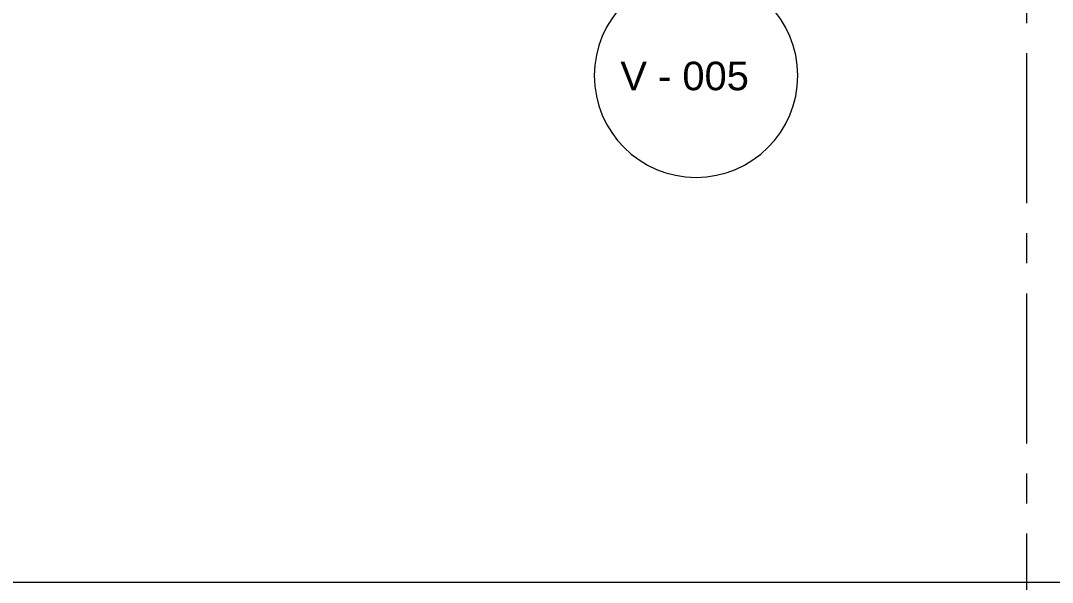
# Model space of a CAD drawing. Header units: inches. Extents: x -38 to 5698, y -33 to 92.
# Drawn here: x 126.47 to 129.905, y 27.388 to 29.258 of the extents above; entities that cross this region are included whole.
import ezdxf

# ---------------------------------------------------------------- set-up
doc = ezdxf.new("R2010")
doc.units = ezdxf.units.IN
doc.header["$MEASUREMENT"] = 0
doc.linetypes.add('Punto & Raya', pattern=[0.65, 0.5, -0.075, 0, -0.075])
for name, color, linetype in [('02 _ ARQ _ ALB _ Ejes Generales', 7, 'Continuous'), ('02 _ ARQ _ ALB _ Muros Interiores', 7, 'Continuous'), ('Interior - Escaleras & Barandillas', 7, 'Continuous')]:
    doc.layers.add(name, color=color, linetype=linetype)
doc.styles.add('Estilo_Generado_4', font='swisse.ttf')

msp = doc.modelspace()

# ---------------------------------------------------------------- linework, layer by layer
at = {"layer": '02 _ ARQ _ ALB _ Ejes Generales', "color": 252, "linetype": 'Punto & Raya', "lineweight": 13}
msp.add_line((129.82, 3.05), (129.82, 44.9), dxfattribs=at)
at = {"layer": '02 _ ARQ _ ALB _ Muros Interiores', "color": 251, "linetype": 'Continuous', "lineweight": 13, "flags": 128}
msp.add_lwpolyline([(128.3802, 29.075, 1), (129.0577, 29.075, 1)], format="xyb", close=True, dxfattribs=at)
at = {"layer": 'Interior - Escaleras & Barandillas', "color": 161, "linetype": 'Continuous', "lineweight": 13}
msp.add_line((131.82, 27.3875), (118.0251, 27.3875), dxfattribs=at)

# ---------------------------------------------------------------- texts
at = {"layer": '02 _ ARQ _ ALB _ Muros Interiores', "color": 251, "lineweight": 25, "insert": (128.4671, 29.025), "char_height": 0.095, "attachment_point": 7, "style": 'Estilo_Generado_4'}
msp.add_mtext('\\A1;{\\pql;\\pt0;\\fSwis721 Ex BT|b0|i0|c0|p34;V - 005\\fSwis721 Ex BT|b0|i0|c0|p34;\\fSwis721 Ex BT|b0|i0|c0|p34;\\fSwis721 Ex BT|b0|i0|c0|p34;}', dxfattribs=at)

doc.saveas('drawing.dxf')
